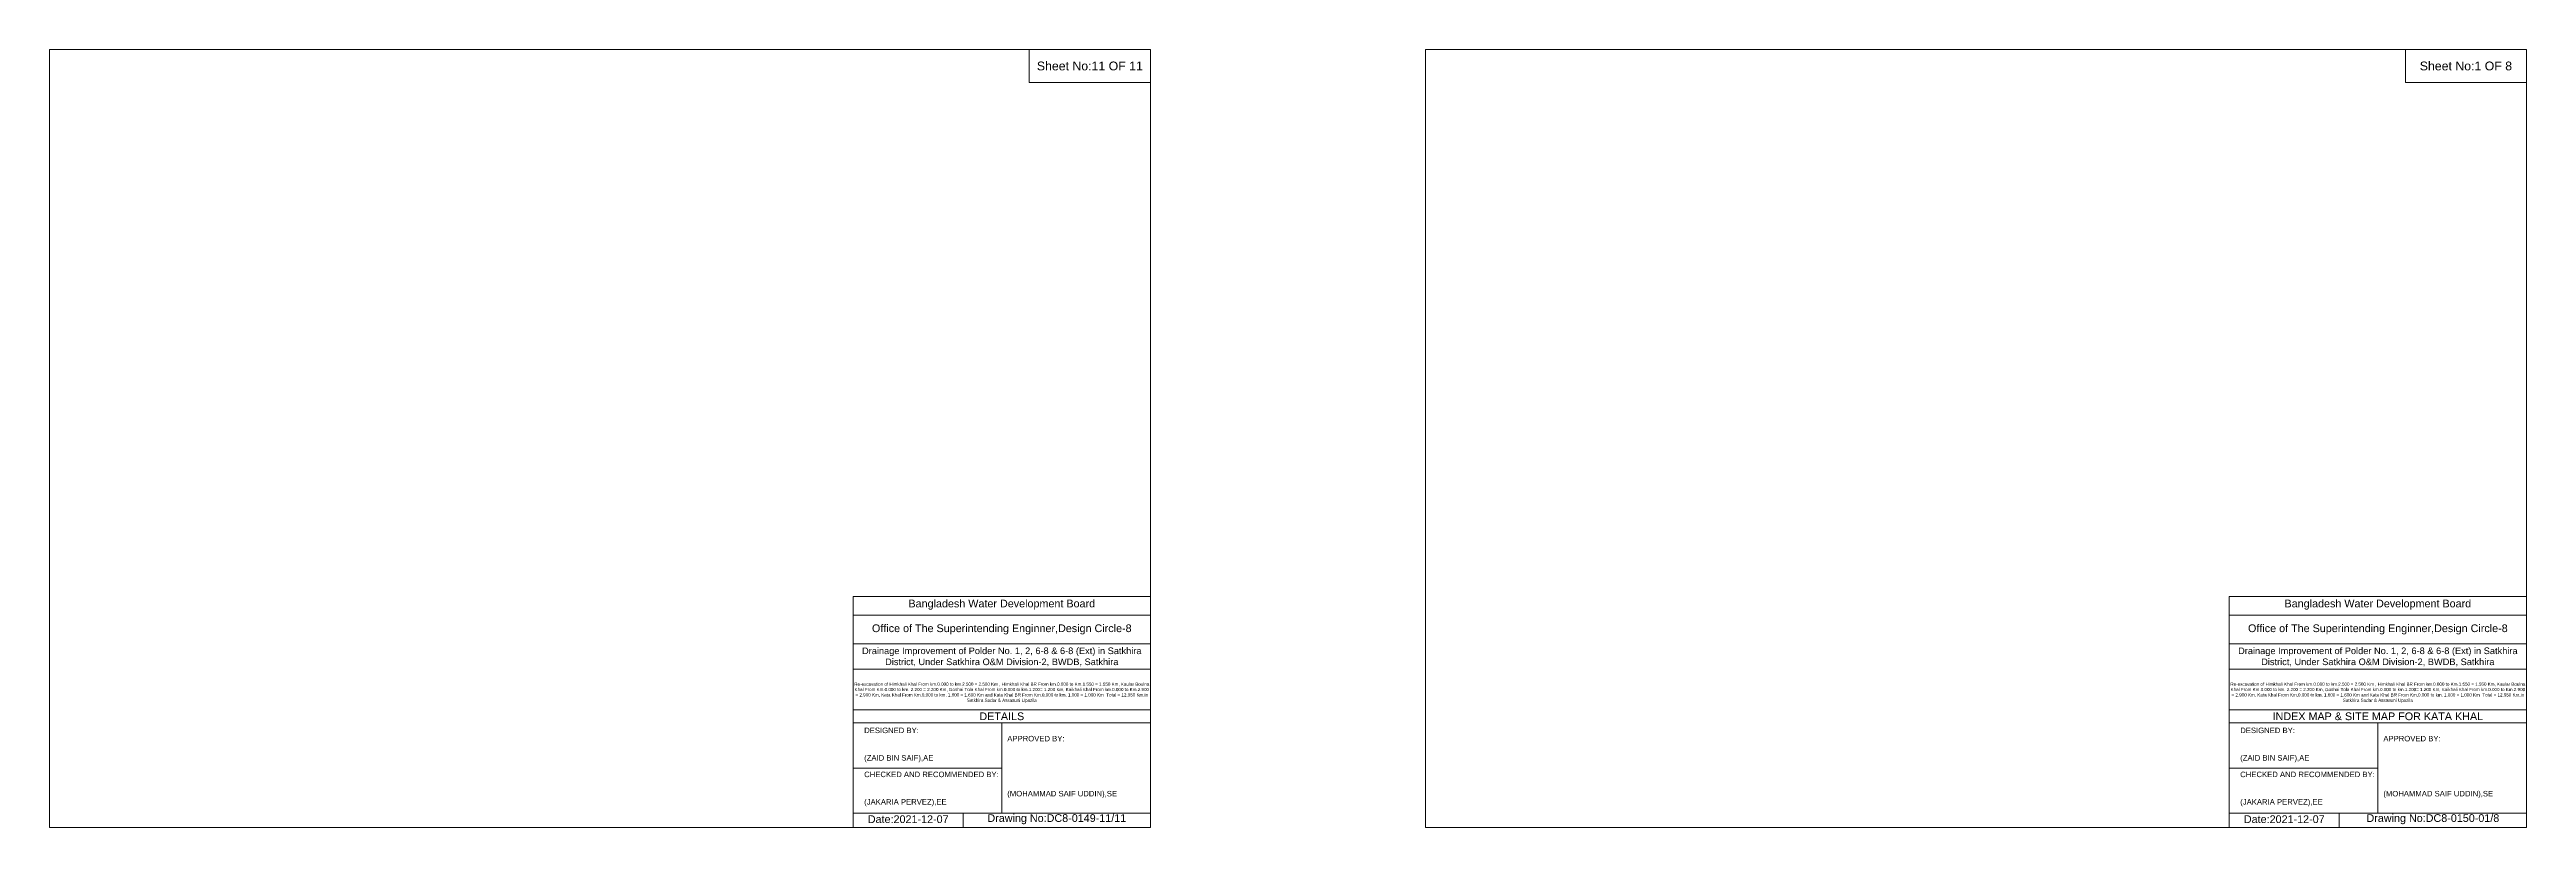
# Model space of a CAD drawing. Header units: inches. Extents: x 91000 to 628000, y -5656 to 0.
# Drawn here: x 470000 to 488000, y -5656 to 0 of the extents above; entities that cross this region are included whole.
import ezdxf

# ---------------------------------------------------------------- set-up
doc = ezdxf.new("R2010")
doc.units = ezdxf.units.IN
doc.header["$LTSCALE"] = 7
doc.header["$MEASUREMENT"] = 0
doc.layers.add('Cross Section Labels', color=7, linetype='Continuous', lineweight=9)
doc.styles.get("Standard").update_dxf_attribs({"font": 'arial.ttf'})

msp = doc.modelspace()

# ---------------------------------------------------------------- linework, layer by layer
at = {"layer": 'Cross Section Labels'}
for points in [[(470000, 0), (478000, 0), (478000, -5656), (470000, -5656)], [(477120, 0), (478000, 0), (478000, -240), (477120, -240)], [(480000, 0), (488000, 0), (488000, -5656), (480000, -5656)], [(487120, 0), (488000, 0), (488000, -240), (487120, -240)]]:
    msp.add_lwpolyline(points, close=True, dxfattribs=at)
for points in [[(475840, -5656), (475840, -3976), (478000, -3976)], [(475840, -4112), (478000, -4112)], [(485840, -5656), (485840, -3976), (488000, -3976)], [(485840, -4112), (488000, -4112)], [(475840, -4320), (478000, -4320)], [(485840, -4320), (488000, -4320)], [(475840, -4504), (478000, -4504)], [(485840, -4504), (488000, -4504)], [(475840, -4800), (478000, -4800)], [(485840, -4800), (488000, -4800)], [(475840, -4896), (478000, -4896)], [(476920, -4896), (476920, -5552)], [(485840, -4896), (488000, -4896)], [(486920, -4896), (486920, -5552)], [(475840, -5224), (476920, -5224)], [(485840, -5224), (486920, -5224)], [(475840, -5552), (478000, -5552)], [(476640, -5552), (476640, -5656)], [(485840, -5552), (488000, -5552)], [(486640, -5552), (486640, -5656)]]:
    msp.add_lwpolyline(points, dxfattribs=at)

# ---------------------------------------------------------------- texts
at = {"layer": 'Cross Section Labels', "attachment_point": 5}
for s, insert, char_height in [('Sheet No:11 OF 11', (477560, -120), 64), ('Sheet No:1 OF 8', (487560, -120), 64), ('Bangladesh Water Development Board', (476920, -4036), 56), ('Bangladesh Water Development Board', (486920, -4036), 56), ('Office of The Superintending Enginner,Design Circle-8', (476920, -4216), 56), ('Office of The Superintending Enginner,Design Circle-8', (486920, -4216), 56)]:
    msp.add_mtext(s, dxfattribs=dict(at, insert=insert, char_height=char_height))
at = {"layer": 'Cross Section Labels'}
for s, insert, char_height, width, attachment_point in [('Drainage Improvement of Polder No. 1, 2, 6-8 & 6-8 (Ext) in Satkhira District, Under Satkhira O&M Division-2, BWDB, Satkhira', (476920, -4416), 48, 2240, 5), ('Drainage Improvement of Polder No. 1, 2, 6-8 & 6-8 (Ext) in Satkhira District, Under Satkhira O&M Division-2, BWDB, Satkhira', (486920, -4416), 48, 2240, 5), ('Re-excavation of Himkhali Khal From km.0.000 to km.2.500 = 2.500 Km , Himkhali Khal BR From km.0.000 to Km.1.550 = 1.550 Km, Kaular Boulna Khal From Km.0.000 to km. 2.200 = 2.200 Km, Goshai Tola Khal From km.0.000 to km.1.200= 1.200 Km, Kaikhali Khal From km.0.000 to Km.2.900 = 2.900 Km, Kata Khal From Km.0.000 to km. 1.600 = 1.600 Km and Kata Khal BR From Km.0.000 to km. 1.000 = 1.000 Km  Total = 12.950 Km.in Satkhira Sadar & Assasuni Upazila', (476920, -4676), 23.481, 2160, 5), ('Re-excavation of Himkhali Khal From km.0.000 to km.2.500 = 2.500 Km , Himkhali Khal BR From km.0.000 to Km.1.550 = 1.550 Km, Kaular Boulna Khal From Km.0.000 to km. 2.200 = 2.200 Km, Goshai Tola Khal From km.0.000 to km.1.200= 1.200 Km, Kaikhali Khal From km.0.000 to Km.2.900 = 2.900 Km, Kata Khal From Km.0.000 to km. 1.600 = 1.600 Km and Kata Khal BR From Km.0.000 to km. 1.000 = 1.000 Km  Total = 12.950 Km.in Satkhira Sadar & Assasuni Upazila', (486920, -4676), 23.481, 2160, 5), ('DETAILS', (476920, -4848), 56, 2240, 5), ('INDEX MAP & SITE MAP FOR KATA KHAL ', (486920, -4848), 56, 2240, 5), ('DESIGNED BY:^J^J^J(ZAID BIN SAIF),AE', (475920, -5056), 40, 1120, 4), ('APPROVED BY:^J^J^J^J^J^J(MOHAMMAD SAIF UDDIN),SE', (476960, -5216), 40, 1120, 4), ('DESIGNED BY:^J^J^J(ZAID BIN SAIF),AE', (485920, -5056), 40, 1120, 4), ('APPROVED BY:^J^J^J^J^J^J(MOHAMMAD SAIF UDDIN),SE', (486960, -5216), 40, 1120, 4), ('CHECKED AND RECOMMENDED BY:^J^J^J(JAKARIA PERVEZ),EE', (475920, -5376), 40, 1120, 4), ('CHECKED AND RECOMMENDED BY:^J^J^J(JAKARIA PERVEZ),EE', (485920, -5376), 40, 1120, 4), ('Date:2021-12-07', (476240, -5596), 56, 1120, 5), ('Drawing No:DC8-0149-11/11', (477320, -5596), 56, 1760, 5), ('Date:2021-12-07', (486240, -5596), 56, 1120, 5), ('Drawing No:DC8-0150-01/8', (487320, -5596), 56, 1760, 5)]:
    msp.add_mtext(s, dxfattribs=dict(at, insert=insert, char_height=char_height, width=width, attachment_point=attachment_point))

doc.saveas('drawing.dxf')
